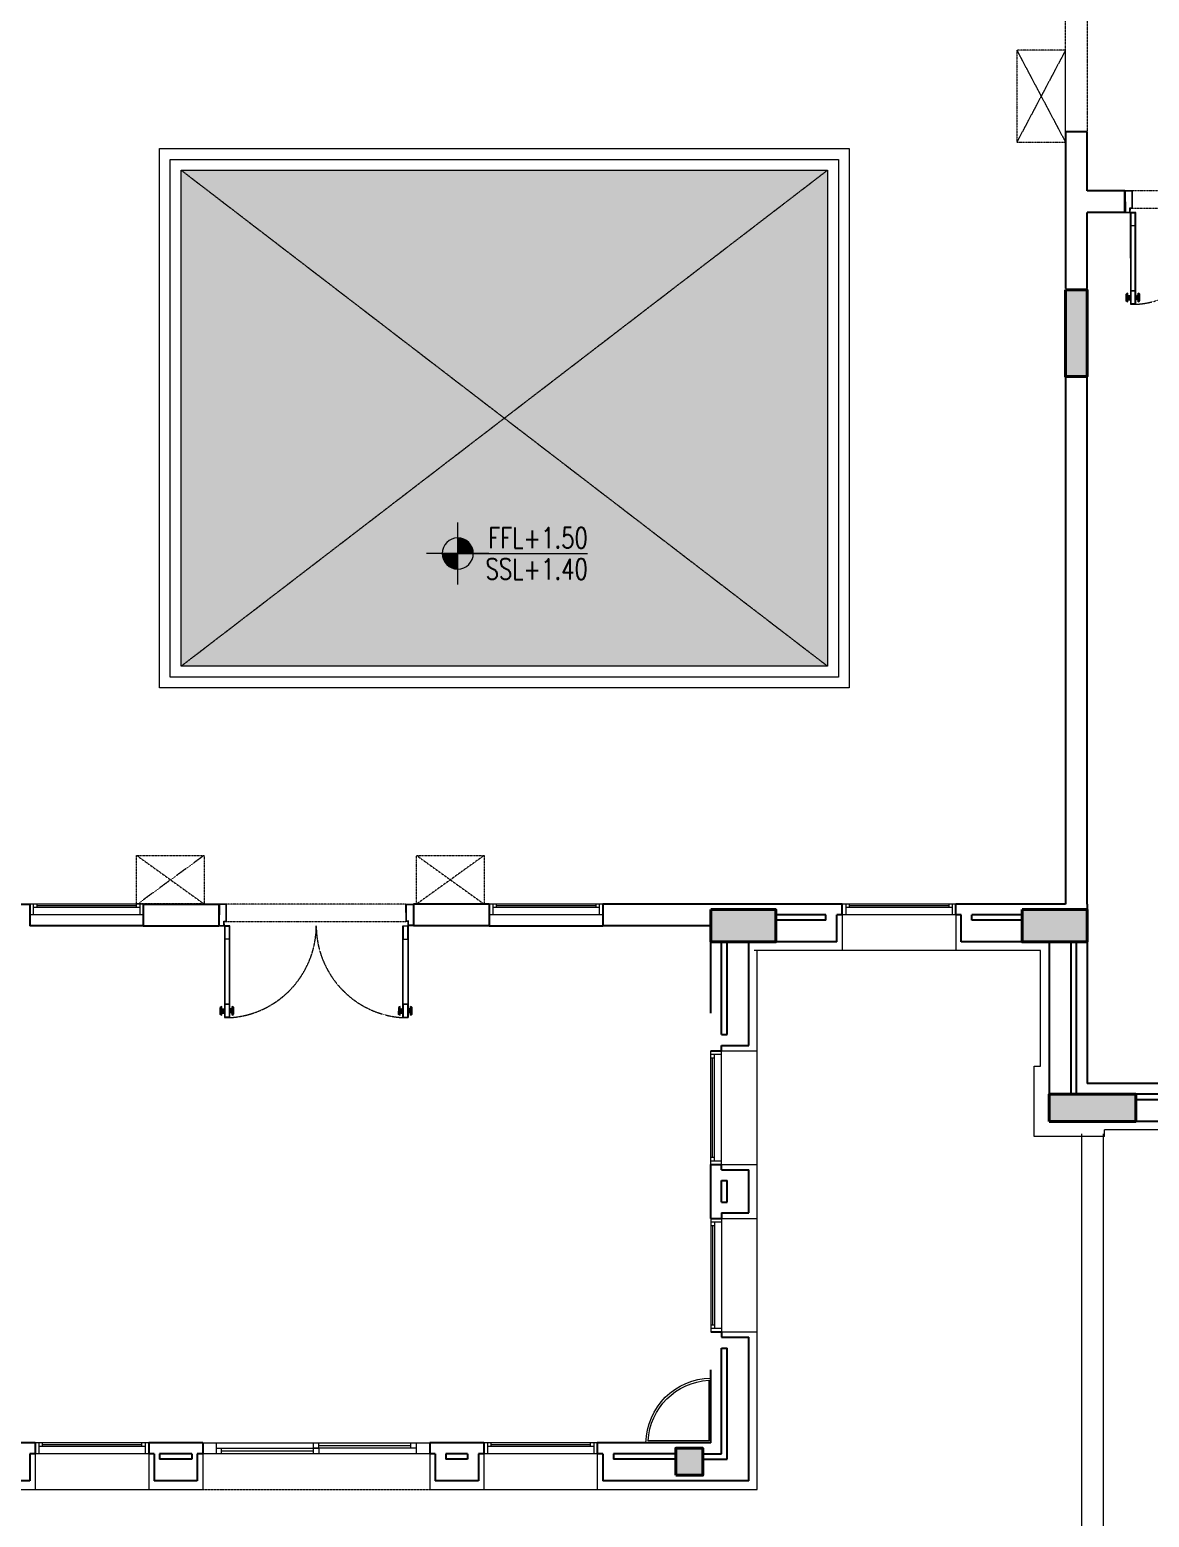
# Model space of a CAD drawing. Header units: inches. Extents: x 274057 to 444617, y 485849 to 635630.
# Drawn here: x 417767 to 428122, y 599243 to 613006 of the extents above; entities that cross this region are included whole.
import ezdxf
from ezdxf.enums import TextEntityAlignment as Align

# ---------------------------------------------------------------- set-up
doc = ezdxf.new("R2010")
doc.units = ezdxf.units.IN
doc.header["$MEASUREMENT"] = 0
for name, pattern in [('CENTER', [2, 1.25, -0.25, 0.25, -0.25]), ('HIDDEN', [0.375, 0.25, -0.125]), ('HIDDEN2', [0.1875, 0.125, -0.0625])]:
    doc.linetypes.add(name, pattern=pattern)
for name, color, linetype, lineweight in [('A-AREA-SHFT', 253, 'Continuous', 13), ('A-DOOR', 134, 'Continuous', 18), ('A-FLOR-HIDN', 8, 'HIDDEN', 13), ('A-FLOR-HRAL', 4, 'Continuous', 18), ('A-FLOR-LEVL', 4, 'Continuous', 18), ('A-GLAZ', 134, 'Continuous', 18), ('A-SHAFT', 3, 'HIDDEN2', 18), ('A-WALL-PRHT', 4, 'Continuous', 18), ('A-WALL-TILE', 8, 'Continuous', 9), ('XREF-V2-FF_COLS$0$A-COLS', 8, 'Continuous', 40), ('XREF-V2-FF_COLS$0$A-COLS-PATT', 253, 'Continuous', 20)]:
    doc.layers.add(name, color=color, linetype=linetype, lineweight=lineweight)
for name, color, linetype in [('A-FURN', 253, 'Continuous'), ('A-WALL', 7, 'Continuous'), ('FURNITURE', 252, 'Continuous')]:
    doc.layers.add(name, color=color, linetype=linetype)
doc.styles.add('9999-DIM-SPC', font='simplex.shx', dxfattribs={"width": 0.75})
doc.dimstyles.new('0100-D-SPC', dxfattribs={"dimscale": 100, "dimtxt": 2, "dimasz": 2, "dimexe": 1, "dimexo": 2, "dimgap": 1, "dimtad": 1, "dimrnd": 0.05, "dimzin": 1, "dimdsep": 46, "dimtxsty": '9999-DIM-SPC', "dimblk": 'OBLIQUE', "dimcen": 2, "dimdle": 1, "dimclrd": 256, "dimclre": 252, "dimclrt": 256, "dimazin": 2, "dimtfac": 1, "dimtofl": 0, "dimtmove": 0, "dimatfit": 3, "dimfxl": 0.1, "dimtolj": 1, "dimtzin": 0, "dimlwd": 0, "dimlwe": 0, "dimarcsym": 0})

# ---------------------------------------------------------------- blocks, each defined once
blk = doc.blocks.new('_Oblique')
at = {"color": 0, "linetype": 'ByBlock', "lineweight": -2}
blk.add_line((-0.5, -0.5), (0.5, 0.5), dxfattribs=at)
blk = doc.blocks.new('*U55')
at = {"color": 253, "linetype": 'HIDDEN2'}
for p, q in [((272754, 480890, 0), (271143, 480489, 0)), ((271182, 480334, 0), (272793, 480735, 0))]:
    blk.add_line(p, q, dxfattribs=at)
at = {"layer": 'A-DOOR'}
for p, q in [((272773, 480689, 0), (272822, 480701, 0)), ((272978, 479864, 0), (272773, 480689, 0)), ((272981, 479869, 0), (272778, 480686, 0)), ((272819, 480696, 0), (273022, 479879, 0)), ((272822, 480701, 0), (273027, 479876, 0)), ((271221, 480303, 0), (271172, 480291, 0)), ((271172, 480291, 0), (271377, 479466, 0)), ((271177, 480288, 0), (271380, 479471, 0)), ((271421, 479481, 0), (271218, 480298, 0)), ((271426, 479478, 0), (271221, 480303, 0)), ((272951, 479880, 0), (272931, 479958, 0)), ((272940, 479940, 0), (272950, 479942, 0)), ((272950, 479901, 0), (272940, 479940, 0)), ((272959, 479903, 0), (272950, 479942, 0)), ((272952, 479985, 0), (272993, 479996, 0)), ((272954, 479943, 0), (272959, 479944, 0)), ((272963, 479904, 0), (272954, 479943, 0)), ((273012, 479957, 0), (273007, 479956, 0)), ((273022, 479919, 0), (273012, 479957, 0)), ((273025, 479961, 0), (273016, 479958, 0)), ((273025, 479920, 0), (273016, 479958, 0)), ((273022, 479919, 0), (273017, 479917, 0)), ((273044, 479904, 0), (273024, 479981, 0)), ((273035, 479922, 0), (273025, 479961, 0)), ((273035, 479922, 0), (273025, 479920, 0)), ((272950, 479901, 0), (272959, 479903, 0)), ((272963, 479904, 0), (272968, 479905, 0)), ((273027, 479876, 0), (272978, 479864, 0)), ((272978, 479864, 0), (273027, 479876, 0)), ((272981, 479869, 0), (273022, 479879, 0)), ((271350, 479482, 0), (271330, 479560, 0)), ((271339, 479541, 0), (271349, 479544, 0)), ((271349, 479502, 0), (271339, 479541, 0)), ((271358, 479505, 0), (271349, 479544, 0)), ((271392, 479597, 0), (271351, 479587, 0)), ((271353, 479545, 0), (271357, 479546, 0)), ((271362, 479506, 0), (271353, 479545, 0)), ((271362, 479506, 0), (271367, 479507, 0)), ((271411, 479559, 0), (271406, 479558, 0)), ((271420, 479520, 0), (271411, 479559, 0)), ((271424, 479562, 0), (271415, 479560, 0)), ((271424, 479521, 0), (271415, 479560, 0)), ((271420, 479520, 0), (271416, 479519, 0)), ((271443, 479505, 0), (271423, 479583, 0)), ((271434, 479524, 0), (271424, 479562, 0)), ((271434, 479524, 0), (271424, 479521, 0)), ((271349, 479502, 0), (271358, 479505, 0)), ((271426, 479478, 0), (271377, 479466, 0)), ((271377, 479466, 0), (271426, 479478, 0)), ((271421, 479481, 0), (271380, 479471, 0))]:
    blk.add_line(p, q, dxfattribs=at)
at = {"layer": 'A-DOOR', "elevation": 0}
for points in [[(272870, 480713), (272822, 480701), (272812, 480740), (272793, 480735), (272754, 480890), (272822, 480907)], [(272865, 480716), (272825, 480706), (272815, 480745), (272796, 480740), (272759, 480887), (272819, 480902)], [(271124, 480278), (271172, 480291), (271162, 480329), (271182, 480334), (271143, 480489), (271075, 480473)], [(271126, 480283), (271167, 480293), (271158, 480332), (271177, 480337), (271140, 480485), (271080, 480470)]]:
    blk.add_lwpolyline(points, close=True, dxfattribs=at)
at = {"layer": 'A-DOOR', "elevation": 0, "flags": 128}
for points in [[(272819, 480696), (272778, 480686), (272807, 480570), (272848, 480580)], [(271177, 480288), (271218, 480298), (271247, 480181), (271206, 480171)], [(272993, 479996), (272952, 479985), (272981, 479869), (273022, 479879)], [(271351, 479587), (271392, 479597), (271421, 479481), (271380, 479471)]]:
    blk.add_lwpolyline(points, close=True, dxfattribs=at)
at = {"layer": 'A-DOOR', "elevation": 0}
for points in [[(272934, 479884), (272919, 479947)], [(272945, 479881), (272927, 479955)], [(273048, 479906), (273030, 479981)], [(273056, 479915), (273041, 479977)], [(271333, 479486), (271318, 479548)], [(271344, 479483), (271326, 479557)], [(271447, 479508), (271429, 479582)], [(271455, 479517), (271440, 479579)]]:
    blk.add_lwpolyline(points, dxfattribs=at)
for points in [[(272951, 479880), (272931, 479958, 2.191511)], [(273044, 479904), (273024, 479981, -2.191511)], [(271350, 479482), (271330, 479560, 2.191511)], [(271443, 479505), (271423, 479583, -2.191511)]]:
    blk.add_lwpolyline(points, format="xyb", dxfattribs=at)
at = {"layer": 'A-DOOR', "linetype": 'CENTER', "ltscale": 0.4}
for centre, start, end in [((271169, 480291, 0), 287.5205, 13.8938), ((272824, 480703, 0), 194.0491, 280.4224)]:
    blk.add_arc(centre, 853, start, end, dxfattribs=at)
at = {"layer": 'A-DOOR'}
for centre, start, end in [((272952, 479922, 0), 120.2316, 143.7632), ((273023, 479940, 0), 64.1796, 87.7112), ((272952, 479922, 0), 244.1796, 267.7112), ((273023, 479940, 0), 300.2316, 323.7632), ((271351, 479524, 0), 120.2316, 143.7632), ((271422, 479541, 0), 64.1796, 87.7112), ((271422, 479541, 0), 300.2316, 323.7632), ((271351, 479524, 0), 244.1796, 267.7112)]:
    blk.add_arc(centre, 41.7, start, end, dxfattribs=at)
blk = doc.blocks.new('*U61')
at = {"color": 253, "linetype": 'HIDDEN2'}
for p, q in [((279244, 489512, 0), (277633, 489112, 0)), ((277672, 488956, 0), (279283, 489357, 0))]:
    blk.add_line(p, q, dxfattribs=at)
at = {"layer": 'A-DOOR'}
for p, q in [((279264, 489311, 0), (279312, 489323, 0)), ((279469, 488486, 0), (279264, 489311, 0)), ((279472, 488491, 0), (279268, 489308, 0)), ((279309, 489318, 0), (279512, 488501, 0)), ((279312, 489323, 0), (279517, 488498, 0)), ((277711, 488925, 0), (277662, 488913, 0)), ((277662, 488913, 0), (277868, 488088, 0)), ((277667, 488910, 0), (277870, 488093, 0)), ((277911, 488103, 0), (277708, 488920, 0)), ((277916, 488100, 0), (277711, 488925, 0)), ((279443, 488607, 0), (279483, 488618, 0)), ((279534, 488526, 0), (279515, 488603, 0)), ((279441, 488502, 0), (279422, 488580, 0)), ((279430, 488562, 0), (279440, 488564, 0)), ((279440, 488523, 0), (279430, 488562, 0)), ((279450, 488525, 0), (279440, 488564, 0)), ((279440, 488523, 0), (279450, 488525, 0)), ((279444, 488565, 0), (279449, 488566, 0)), ((279454, 488526, 0), (279444, 488565, 0)), ((279454, 488526, 0), (279458, 488527, 0)), ((279517, 488498, 0), (279469, 488486, 0)), ((279469, 488486, 0), (279517, 488498, 0)), ((279472, 488491, 0), (279512, 488501, 0)), ((279502, 488579, 0), (279497, 488578, 0)), ((279512, 488541, 0), (279502, 488579, 0)), ((279516, 488583, 0), (279506, 488580, 0)), ((279516, 488542, 0), (279506, 488580, 0)), ((279512, 488541, 0), (279507, 488539, 0)), ((279525, 488544, 0), (279516, 488583, 0)), ((279525, 488544, 0), (279516, 488542, 0)), ((277840, 488104, 0), (277821, 488182, 0)), ((277882, 488219, 0), (277842, 488209, 0)), ((277901, 488181, 0), (277896, 488180, 0)), ((277911, 488142, 0), (277901, 488181, 0)), ((277915, 488184, 0), (277905, 488182, 0)), ((277915, 488143, 0), (277905, 488182, 0)), ((277933, 488127, 0), (277914, 488205, 0)), ((277924, 488146, 0), (277915, 488184, 0)), ((277829, 488163, 0), (277839, 488166, 0)), ((277839, 488124, 0), (277829, 488163, 0)), ((277849, 488127, 0), (277839, 488166, 0)), ((277839, 488124, 0), (277849, 488127, 0)), ((277843, 488167, 0), (277848, 488168, 0)), ((277852, 488128, 0), (277843, 488167, 0)), ((277852, 488128, 0), (277857, 488129, 0)), ((277916, 488100, 0), (277868, 488088, 0)), ((277868, 488088, 0), (277916, 488100, 0)), ((277911, 488103, 0), (277870, 488093, 0)), ((277911, 488142, 0), (277906, 488141, 0)), ((277924, 488146, 0), (277915, 488143, 0))]:
    blk.add_line(p, q, dxfattribs=at)
at = {"layer": 'A-DOOR', "elevation": 0}
for points in [[(279361, 489335), (279312, 489323), (279302, 489362), (279283, 489357), (279244, 489512), (279312, 489529)], [(279356, 489338), (279315, 489328), (279305, 489367), (279286, 489362), (279249, 489509), (279309, 489524)], [(277614, 488901), (277662, 488913), (277653, 488951), (277672, 488956), (277633, 489112), (277566, 489095)], [(277617, 488905), (277657, 488916), (277648, 488954), (277667, 488959), (277631, 489107), (277570, 489092)]]:
    blk.add_lwpolyline(points, close=True, dxfattribs=at)
at = {"layer": 'A-DOOR', "elevation": 0, "flags": 128}
for points in [[(279309, 489318), (279268, 489308), (279297, 489192), (279338, 489202)], [(277667, 488910), (277708, 488920), (277737, 488803), (277696, 488793)], [(279483, 488618), (279443, 488607), (279472, 488491), (279512, 488501)], [(277842, 488209), (277882, 488219), (277911, 488103), (277870, 488093)]]:
    blk.add_lwpolyline(points, close=True, dxfattribs=at)
at = {"layer": 'A-DOOR', "elevation": 0}
for points in [[(279534, 488526), (279515, 488603, -2.191511)], [(279441, 488502), (279422, 488580, 2.191511)], [(277840, 488104), (277821, 488182, 2.191511)], [(277933, 488127), (277914, 488205, -2.191511)]]:
    blk.add_lwpolyline(points, format="xyb", dxfattribs=at)
for points in [[(279539, 488529), (279520, 488603)], [(279547, 488537), (279531, 488599)], [(279425, 488507), (279409, 488569)], [(279436, 488503), (279417, 488577)], [(277835, 488105), (277816, 488179)], [(277937, 488130), (277919, 488204)], [(277946, 488139), (277930, 488201)], [(277823, 488108), (277808, 488170)]]:
    blk.add_lwpolyline(points, dxfattribs=at)
at = {"layer": 'A-DOOR', "linetype": 'CENTER', "ltscale": 0.4}
for centre, start, end in [((277659, 488913, 0), 287.5205, 13.8938), ((279314, 489325, 0), 194.0491, 280.4224)]:
    blk.add_arc(centre, 853, start, end, dxfattribs=at)
at = {"layer": 'A-DOOR'}
for centre, start, end in [((279513, 488562, 0), 64.1796, 87.7112), ((279443, 488544, 0), 120.2316, 143.7632), ((279443, 488544, 0), 244.1796, 267.7112), ((279513, 488562, 0), 300.2316, 323.7632), ((277842, 488146, 0), 120.2316, 143.7632), ((277912, 488163, 0), 64.1796, 87.7112), ((277842, 488146, 0), 244.1796, 267.7112), ((277912, 488163, 0), 300.2316, 323.7632)]:
    blk.add_arc(centre, 41.7, start, end, dxfattribs=at)
blk = doc.blocks.new('stonecladding')
at = {"layer": 'A-WALL-TILE'}
for p, q in [((30900, 17256, 0), (28250, 17256, 0)), ((28280, 12270), (28280, 17256)), ((30900, 16186, 0), (30900, 17256, 0)), ((30840, 15536, 0), (30840, 16186, 0)), ((30840, 16186, 0), (30900, 16186, 0)), ((38570, 15596, 0), (31490, 15596, 0)), ((31490, 15536, 0), (31490, 15596, 0)), ((31490, 15536, 0), (30840, 15536, 0)), ((20120, 12270), (23150, 12270)), ((25250, 12270), (28280, 12270))]:
    blk.add_line(p, q, dxfattribs=at)
blk = doc.blocks.new('*U53')
for p, q in [((0, -3), (0, 3)), ((-3, 0), (3, 0))]:
    blk.add_line(p, q)
at = {"color": 252, "const_width": 1.5}
for points in [[(-0.75, 0, -0.414214), (0, 0.75, -1)], [(0, -0.75, 0.414214), (0.75, 0, 1)]]:
    blk.add_lwpolyline(points, format="xyb", dxfattribs=at)
blk.add_circle((0, 0), 1.5)
at = {"insert": (-113.12, 100), "char_height": 200, "attachment_point": 3, "style": '9999-DIM-SPC'}
blk.add_mtext('\\A1;', dxfattribs=at)
at = {"style": '9999-DIM-SPC', "width": 0.75}
blk.add_attdef('0000.00', text='', height=2, dxfattribs=at).set_placement((-3.66, 0.5), align=Align.RIGHT)
blk.add_attdef('X.X.X', text='', height=2, dxfattribs=at).set_placement((-9.01, -0.5), align=Align.TOP_RIGHT)
blk.add_leader([(0, 0), (-7.67, 0), (-12.51, 0)], dimstyle='0100-D-SPC', override={"dimgap": 1, "dimtad": 0, "dimldrblk": 'None'})
blk = doc.blocks.new('first floor villa 2')
at = {"layer": 'A-AREA-SHFT'}
h = blk.add_hatch(color=256, dxfattribs=at)
h.dxf.hatch_style = 1
h.paths.add_polyline_path([(113945, 34092), (107965, 34092), (107965, 38682), (113945, 38682)])
at = {"layer": 'XREF-V2-FF_COLS$0$A-COLS-PATT'}
h = blk.add_hatch(color=256, dxfattribs=at)
h.paths.add_polyline_path([(115745, 31542), (115745, 31842), (116345, 31842), (116345, 31542)])
h.paths.add_polyline_path([(112865, 31542), (112865, 31842), (113465, 31842), (113465, 31542)])
h.paths.add_polyline_path([(102085, 35492), (102085, 34693), (102285, 34693), (102285, 35492)])
h.paths.add_polyline_path([(104965, 31842), (104965, 31542), (105565, 31542), (105565, 31842)])
h.paths.add_polyline_path([(102085, 31542), (102085, 31842), (102685, 31842), (102685, 31542)])
h.paths.add_polyline_path([(102435, 29882), (101635, 29882), (101635, 30132), (102435, 30132)])
h.paths.add_polyline_path([(116145, 37574), (116345, 37574), (116345, 36774), (116145, 36774)])
for points in [[(116795, 29882), (115995, 29882), (115995, 30132), (116795, 30132)], [(112540, 26607), (112790, 26607), (112790, 26857), (112540, 26857)]]:
    blk.add_hatch(color=256, dxfattribs=at).paths.add_polyline_path(points)
at = {"layer": 'A-DOOR'}
for p, q in [((108340, 26807, 0), (108340, 26857, 0)), ((109190, 26807, 0), (109190, 26857, 0)), ((109240, 26857, 0), (109240, 26907, 0)), ((109240, 26882, 0), (110090, 26882, 0)), ((110090, 26857, 0), (110090, 26907, 0)), ((108340, 26832, 0), (109190, 26832, 0))]:
    blk.add_line(p, q, dxfattribs=at)
at = {"layer": 'A-DOOR', "color": 9, "linetype": 'HIDDEN'}
blk.add_line((108165, 26477), (110265, 26477, 0), dxfattribs=at)
at = {"layer": 'A-DOOR'}
blk.add_lwpolyline([(108165, 26807), (108165, 26907), (110265, 26907), (110265, 26807)], close=True, dxfattribs=at)
for points in [[(108165, 26907), (108290, 26907), (108290, 26807)], [(108290, 26857), (109240, 26857), (109240, 26807)], [(110140, 26907), (110140, 26857), (109190, 26857), (109190, 26907)], [(110140, 26907), (110140, 26807)]]:
    blk.add_lwpolyline(points, dxfattribs=at)
at = {"layer": 'A-FLOR-HIDN', "color": 1, "linetype": 'HIDDEN'}
for p, q in [((116145, 39037), (116145, 40537)), ((116345, 40537), (116345, 39037)), ((113945, 34092), (107965, 38682)), ((113945, 38682), (107965, 34092))]:
    blk.add_line(p, q, dxfattribs=at)
at = {"layer": 'A-FLOR-HRAL'}
for points in [[(114145, 33892), (107765, 33892), (107765, 38882), (114145, 38882)], [(114045, 33992), (107865, 33992), (107865, 38782), (114045, 38782)], [(113945, 34092), (107965, 34092), (107965, 38682), (113945, 38682)]]:
    blk.add_lwpolyline(points, close=True, dxfattribs=at)
at = {"layer": 'A-GLAZ'}
for p, q in [((107615, 31892, 0), (106565, 31892, 0)), ((106598, 31892, 0), (106598, 31792, 0)), ((107583, 31859, 0), (106598, 31859, 0)), ((106630, 31892, 0), (106630, 31859, 0)), ((107550, 31876, 0), (106630, 31876, 0)), ((107550, 31892, 0), (107550, 31859, 0)), ((107583, 31892, 0), (107583, 31792, 0)), ((111865, 31892, 0), (110815, 31892, 0)), ((110848, 31892, 0), (110848, 31792, 0)), ((111833, 31859, 0), (110848, 31859, 0)), ((110880, 31892, 0), (110880, 31859, 0)), ((111800, 31876, 0), (110880, 31876, 0)), ((111800, 31892, 0), (111800, 31859, 0)), ((111833, 31892, 0), (111833, 31792, 0)), ((115130, 31892, 0), (114080, 31892, 0)), ((114113, 31892, 0), (114113, 31792, 0)), ((115098, 31859, 0), (114113, 31859, 0)), ((114145, 31892, 0), (114145, 31859, 0)), ((115065, 31876, 0), (114145, 31876, 0)), ((115065, 31892, 0), (115065, 31859, 0)), ((115098, 31892, 0), (115098, 31792, 0)), ((107615, 31792, 0), (106565, 31792, 0)), ((111865, 31792, 0), (110815, 31792, 0)), ((115130, 31792, 0), (114080, 31792, 0)), ((112865, 29484), (112865, 30534)), ((112865, 30502), (112965, 30502)), ((112865, 30469), (112898, 30469)), ((112881, 29549), (112881, 30469)), ((112898, 29517), (112898, 30502)), ((112965, 29484), (112965, 30534)), ((112865, 29549), (112898, 29549)), ((112865, 29517), (112965, 29517)), ((112865, 28984), (112865, 27934)), ((112865, 28952), (112965, 28952)), ((112865, 28919), (112898, 28919)), ((112881, 28919), (112881, 27999)), ((112898, 28952), (112898, 27967)), ((112965, 28984), (112965, 27934)), ((112865, 27999), (112898, 27999)), ((112865, 27967), (112965, 27967)), ((107665, 26907, 0), (106615, 26907, 0)), ((106648, 26907, 0), (106648, 26807, 0)), ((107633, 26874, 0), (106648, 26874, 0)), ((106680, 26907, 0), (106680, 26874, 0)), ((107600, 26890, 0), (106680, 26890, 0)), ((107600, 26907, 0), (107600, 26874, 0)), ((107633, 26907, 0), (107633, 26807, 0)), ((111815, 26907, 0), (110765, 26907, 0)), ((110798, 26907, 0), (110798, 26807, 0)), ((111783, 26874, 0), (110798, 26874, 0)), ((110830, 26907, 0), (110830, 26874, 0)), ((111750, 26890, 0), (110830, 26890, 0)), ((111750, 26907, 0), (111750, 26874, 0)), ((111783, 26907, 0), (111783, 26807, 0)), ((107665, 26807, 0), (106615, 26807, 0)), ((111815, 26807, 0), (110765, 26807, 0))]:
    blk.add_line(p, q, dxfattribs=at)
at = {"layer": 'A-SHAFT'}
for p, q in [((116145, 39792, 0), (115695, 38942, 0)), ((115695, 39792, 0), (116145, 38942, 0))]:
    blk.add_line(p, q, dxfattribs=at)
at = {"layer": 'A-SHAFT', "elevation": 0}
blk.add_lwpolyline([(116145, 39792), (115695, 39792), (115695, 38942), (116145, 38942)], close=True, dxfattribs=at)
at = {"layer": 'A-SHAFT'}
for points in [[(107553, 32343), (108178, 31893)], [(108178, 32343), (107563, 31893)], [(110768, 32342), (110143, 31892)], [(110143, 32342), (110768, 31892)]]:
    blk.add_lwpolyline(points, dxfattribs=at)
for points in [[(107553, 32343), (108178, 32343), (108178, 31893), (107553, 31893)], [(110143, 32342), (110768, 32342), (110768, 31892), (110143, 31892)]]:
    blk.add_lwpolyline(points, close=True, dxfattribs=at)
at = {"layer": 'A-WALL'}
for p, q in [((116145, 39037), (116145, 37587, 0)), ((116345, 39037), (116145, 39037)), ((116345, 38492), (116345, 39037)), ((116695, 38492), (116345, 38492)), ((116695, 38292), (116695, 38492)), ((116695, 38292), (116345, 38292)), ((116345, 37587, 0), (116345, 38292)), ((116145, 36774, 0), (116145, 31892)), ((116345, 31892), (116345, 36774, 0)), ((104491, 31892), (106565, 31892, 0)), ((106565, 31892, 0), (106565, 31692, 0)), ((107615, 31892, 0), (108315, 31892)), ((107615, 31892, 0), (107615, 31692, 0)), ((108315, 31892), (108315, 31692)), ((110815, 31892, 0), (110115, 31892)), ((110115, 31892), (110115, 31692)), ((110815, 31892, 0), (110815, 31692, 0)), ((114080, 31892, 0), (111865, 31892, 0)), ((111865, 31892, 0), (111865, 31692, 0)), ((114080, 31792, 0), (114080, 31892, 0)), ((116145, 31892), (115130, 31892, 0)), ((115130, 31792, 0), (115130, 31892, 0)), ((116345, 31892), (116345, 30232)), ((107615, 31692, 0), (108315, 31692)), ((110815, 31692, 0), (110115, 31692)), ((112865, 31692), (111865, 31692, 0)), ((112865, 30884, 0), (112865, 31692)), ((114080, 31792, 0), (114030, 31792, 0)), ((114030, 31542, 0), (114030, 31792, 0)), ((115180, 31792, 0), (115130, 31792, 0)), ((115180, 31542, 0), (115180, 31792, 0)), ((114030, 31542, 0), (113215, 31542, 0)), ((113215, 30584), (113215, 31542)), ((115745, 31542), (115180, 31542, 0)), ((115995, 31542), (115995, 30132)), ((112965, 30534), (112965, 30584, 0)), ((112965, 30584), (113215, 30584)), ((112865, 30534), (112965, 30534)), ((118045, 30232, 0), (116345, 30232)), ((117995, 29882, 0), (116795, 29882)), ((112865, 28984), (112865, 29484)), ((112865, 29484), (112965, 29484)), ((112965, 29434), (112965, 29484)), ((112965, 29434), (113215, 29434)), ((113215, 29034), (113215, 29434)), ((112865, 28984), (112965, 28984)), ((112965, 29034), (113215, 29034)), ((112965, 29034), (112965, 28984)), ((112865, 27934), (112965, 27934)), ((112965, 27934), (112965, 27884, 0)), ((112965, 27884), (113215, 27884)), ((113215, 26557), (113215, 27884)), ((112865, 26907), (112865, 27584, 0)), ((106615, 26907, 0), (105565, 26907)), ((106615, 26907, 0), (106615, 26807, 0)), ((107665, 26907, 0), (107665, 26807, 0)), ((108165, 26907), (107665, 26907, 0)), ((108165, 26907), (108165, 26807)), ((110765, 26907, 0), (110265, 26907)), ((110265, 26907), (110265, 26807)), ((110765, 26907, 0), (110765, 26807, 0)), ((112865, 26907), (111815, 26907, 0)), ((111815, 26907, 0), (111815, 26807, 0)), ((106615, 26807, 0), (106565, 26807)), ((106565, 26807, 0), (106565, 26557, 0)), ((107715, 26807, 0), (107665, 26807, 0)), ((107715, 26807, 0), (107715, 26557, 0)), ((108165, 26807), (108115, 26807, 0)), ((108115, 26807), (108115, 26557)), ((110315, 26807), (110265, 26807)), ((110315, 26807), (110315, 26557)), ((110765, 26807, 0), (110715, 26807)), ((110715, 26807, 0), (110715, 26557, 0)), ((111865, 26807, 0), (111815, 26807, 0)), ((111865, 26807, 0), (111865, 26557, 0)), ((106565, 26557, 0), (105215, 26557)), ((108115, 26557, 0), (107715, 26557, 0)), ((110715, 26557, 0), (110315, 26557, 0)), ((113215, 26557), (111865, 26557, 0))]:
    blk.add_line(p, q, dxfattribs=at)
at = {"layer": 'A-WALL', "color": 8}
for p, q in [((107615, 31692, 0), (106565, 31692, 0)), ((110815, 31692, 0), (111865, 31692, 0))]:
    blk.add_line(p, q, dxfattribs=at)
at = {"layer": 'A-WALL', "color": 1}
for p, q in [((113930, 31792, 0), (113465, 31792)), ((113930, 31742, 0), (113465, 31742)), ((113930, 31742, 0), (113930, 31792, 0)), ((115745, 31792), (115280, 31792, 0)), ((115280, 31742, 0), (115280, 31792, 0)), ((115745, 31742), (115280, 31742, 0)), ((112965, 30684, 0), (112965, 31542, 0)), ((113015, 30684), (113015, 31542)), ((116195, 31542), (116195, 30132)), ((116245, 31542), (116245, 30132)), ((112965, 30684), (113015, 30684)), ((117895, 30132, 0), (116795, 30132)), ((117895, 30082, 0), (116795, 30082)), ((112965, 29134, 0), (112965, 29334, 0)), ((112965, 29334), (113015, 29334)), ((113015, 29134), (113015, 29334)), ((112965, 29134), (113015, 29134)), ((112965, 26807), (112965, 27784, 0)), ((112965, 27784), (113015, 27784)), ((113015, 26757), (113015, 27784)), ((107765, 26807, 0), (107765, 26757, 0)), ((108065, 26807), (107765, 26807, 0)), ((108065, 26757), (107765, 26757, 0)), ((108065, 26807), (108065, 26757)), ((110615, 26807, 0), (110415, 26807, 0)), ((110415, 26807), (110415, 26757)), ((110615, 26757, 0), (110415, 26757, 0)), ((110615, 26807, 0), (110615, 26757, 0)), ((111965, 26807, 0), (111965, 26757, 0)), ((112540, 26807, 0), (111965, 26807, 0)), ((112540, 26757, 0), (111965, 26757, 0)), ((112790, 26807, 0), (112965, 26807, 0)), ((112790, 26757, 0), (113015, 26757)), ((112965, 26807, 0), (112965, 26807))]:
    blk.add_line(p, q, dxfattribs=at)
at = {"layer": 'A-WALL-PRHT', "elevation": 0}
for points in [[(116495, 29767), (116495, 17197), (101935, 17197), (101935, 29742)], [(116295, 29767), (116295, 17397), (102135, 17397), (102135, 29742)]]:
    blk.add_lwpolyline(points, dxfattribs=at)
at = {"layer": 'A-WALL-TILE'}
for p, q in [((106565, 31692, 0), (107615, 31692, 0)), ((110815, 31692, 0), (111865, 31692, 0)), ((114080, 31792, 0), (114080, 31462, 0)), ((115130, 31792, 0), (115130, 31462, 0)), ((112965, 30534), (113295, 30534)), ((112965, 29484), (113295, 29484)), ((112965, 28984), (113295, 28984)), ((112965, 27934), (113295, 27934)), ((106615, 26807, 0), (106615, 26477, 0)), ((107665, 26807, 0), (107665, 26477, 0)), ((108165, 26807), (108165, 26477)), ((110265, 26807), (110265, 26477)), ((110765, 26807, 0), (110765, 26477, 0)), ((111815, 26807, 0), (111815, 26477, 0))]:
    blk.add_line(p, q, dxfattribs=at)
at = {"layer": 'FURNITURE', "lineweight": 0}
for points in [[(112865, 26907), (112265, 26907, -0.404878), (112865, 27507)], [(112845, 26927), (112286, 26927, -0.384954), (112845, 27486)]]:
    blk.add_lwpolyline(points, format="xyb", close=True, dxfattribs=at)
at = {"layer": 'XREF-V2-FF_COLS$0$A-COLS', "elevation": 0}
for points in [[(116145, 37574), (116345, 37574), (116345, 36774), (116145, 36774)], [(112865, 31842), (113465, 31842), (113465, 31542), (112865, 31542)], [(112865, 31842), (113465, 31842), (113465, 31542), (112865, 31542)], [(115745, 31842), (116345, 31842), (116345, 31542), (115745, 31542)], [(115745, 31842), (116345, 31842), (116345, 31542), (115745, 31542)], [(115995, 29882), (115995, 30132), (116795, 30132), (116795, 29882)], [(115995, 29882), (115995, 30132), (116795, 30132), (116795, 29882)]]:
    blk.add_lwpolyline(points, close=True, dxfattribs=at)
at = {"layer": 'XREF-V2-FF_COLS$0$A-COLS'}
blk.add_lwpolyline([(112540, 26607), (112790, 26607), (112790, 26857), (112540, 26857)], close=True, dxfattribs=at)
at = {"layer": 'A-DOOR', "rotation": 346.0285767170143}
for name, p in [('*U61', (-270745, -369119, 0)), ('*U55', (-270745, -368919, 0))]:
    blk.add_blockref(name, p, dxfattribs=at)
at = {"layer": 'A-FLOR-LEVL'}
ref = blk.add_blockref('*U53', (110524, 35136, 0), dxfattribs=dict(at, xscale=-95.99999999999986, yscale=95.9999999999998, zscale=95.99999999999979, rotation=359.9999986568113))
ref.add_attrib('0000.00', 'FFL+1.50', dxfattribs={"layer": '0', "height": 192, "rotation": 360, "style": '9999-DIM-SPC', "width": 0.75}).set_placement((111726, 35184, 0), align=Align.RIGHT)
ref.add_attrib('X.X.X', 'SSL+1.40', dxfattribs={"layer": '0', "height": 192, "rotation": 360, "style": '9999-DIM-SPC', "width": 0.75}).set_placement((111726, 35088, 0), align=Align.TOP_RIGHT)
at = {"layer": 'A-WALL'}
blk.add_blockref('stonecladding', (85015, 14206), dxfattribs=at)

msp = doc.modelspace()

# ---------------------------------------------------------------- block references
at = {"layer": 'A-FURN'}
msp.add_blockref('first floor villa 2', (311201.6, 573024), dxfattribs=at)

doc.saveas('drawing.dxf')
